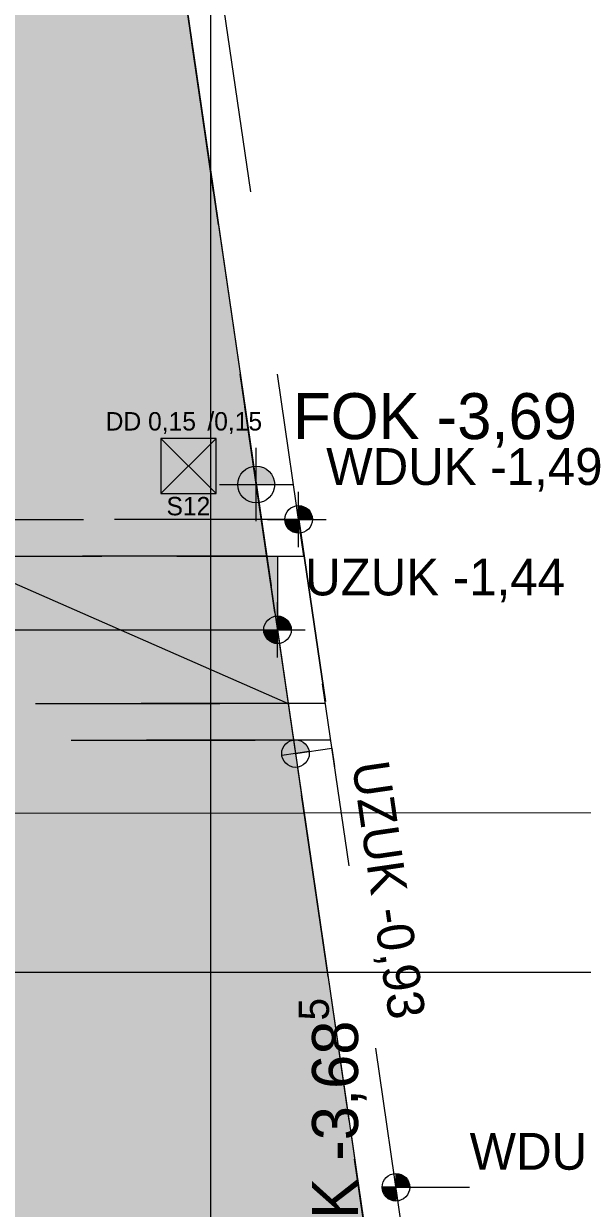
# Model space of a CAD drawing. Header units: metres. Extents: x -14 to 130, y -38 to 4.
# Drawn here: x 14.493 to 16.01, y -27.641 to -24.423 of the extents above; entities that cross this region are included whole.
import ezdxf

# ---------------------------------------------------------------- set-up
doc = ezdxf.new("R2010")
doc.units = ezdxf.units.M
doc.header["$MEASUREMENT"] = 0
doc.linetypes.add('Strichlinie eng', pattern=[0.002, 0.0015, -0.0005])
doc.linetypes.add('Untersicht', pattern=[0.001, 0.0005, -0.0005])
for name, color, linetype in [('-1._KG PP_3_210 Decke', 7, 'Continuous'), ('-1._KG PP_3_250 Träger Unterzug', 7, 'Continuous'), ('-1._KG PP_3_270 Deckendurchbruchsymbol', 7, 'Continuous'), ('-1._KG PP_3_950 Polierplan Bemaßung', 7, 'Continuous'), ('-1._KG PP_3_Bemaßen_Sperrmaß 2D', 7, 'Continuous'), ('-1._KG PP_3_Kataster Grenzpunkte_Grenzpunkt (GP) Hausecke_Kennzeichen', 7, 'Continuous'), ('-1._KG PP_3_Kataster Grundstücke_Grundstück', 7, 'Continuous')]:
    doc.layers.add(name, color=color, linetype=linetype)
doc.styles.add('ERSTELLTER_STIL_5', font='')
doc.styles.get('ERSTELLTER_STIL_5').set_extended_font_data('Eurostile')
doc.linetypes.add('GAS', pattern='A,0,[1,415_260415_PP_VA_1_2 -1 KG1.Shx,S=0.186508,R=0,X=0,Y=0],-26.5,0', length=26.5)

msp = doc.modelspace()

# ---------------------------------------------------------------- hatches: boundary and pattern name
at = {"layer": '-1._KG PP_3_210 Decke', "linetype": 'Continuous', "lineweight": 0, "true_color": 0x060c00}
msp.add_hatch(color=98, dxfattribs=at).paths.add_polyline_path([(12.865, -23.92), (9.87, -23.92), (9.87, -26.27), (15.211, -26.27), (14.8684, -23.92)])
at = {"layer": '-1._KG PP_3_250 Träger Unterzug', "linetype": 'Continuous', "lineweight": 0, "true_color": 0x060c00}
h = msp.add_hatch(color=98, dxfattribs=at)
h.paths.add_polyline_path([(12.865, -21.975), (12.865, -21.895), (12.6532, -21.895), (13.2326, -25.87), (15.1527, -25.87), (14.5732, -21.895), (13.745, -21.895), (13.745, -21.975)])
h.paths.add_polyline_path([(15.015, -25.7), (14.865, -25.7), (14.865, -25.55), (15.015, -25.55)], flags=0)
for points in [[(11.035, -25.96), (10.635, -25.96), (10.635, -25.87), (3.305, -25.87), (3.305, -26.27), (15.1819, -26.27), (15.1819, -25.87), (11.035, -25.87)], [(13.2909, -26.27), (13.7734, -29.58), (15.6935, -29.58), (15.1819, -26.07), (15.1819, -26.27)]]:
    msp.add_hatch(color=98, dxfattribs=at).paths.add_polyline_path(points)
at = {"layer": '-1._KG PP_3_Kataster Grenzpunkte_Grenzpunkt (GP) Hausecke_Kennzeichen', "linetype": 'Continuous', "lineweight": 0, "true_color": 0x000000}
for points in [[(15.1243, -25.6752), (15.1743, -25.6752), (15.1705, -25.6561), (15.1597, -25.6399), (15.1434, -25.6291), (15.1243, -25.6252)], [(15.1243, -25.6752), (15.0743, -25.6752), (15.0781, -25.6944), (15.089, -25.7106), (15.1052, -25.7214), (15.1243, -25.7252)], [(15.2308, -26.406), (15.2679, -26.4006), (15.263, -26.3868), (15.2532, -26.3759), (15.24, -26.3696), (15.2254, -26.3689)], [(15.2308, -26.406), (15.1937, -26.4114), (15.1986, -26.4252), (15.2084, -26.436), (15.2216, -26.4423), (15.2362, -26.4431)]]:
    msp.add_hatch(color=18, dxfattribs=at).paths.add_polyline_path(points)
at = {"layer": '-1._KG PP_3_Kataster Grenzpunkte_Grenzpunkt (GP) Hausecke_Kennzeichen', "linetype": 'Continuous', "lineweight": 13, "true_color": 0xff6400}
for points in [[(15.2392, -25.77), (15.2767, -25.77), (15.2738, -25.7556), (15.2657, -25.7435), (15.2535, -25.7354), (15.2392, -25.7325)], [(15.2392, -25.77), (15.2017, -25.77), (15.2045, -25.7844), (15.2127, -25.7965), (15.2248, -25.8046), (15.2392, -25.8075)], [(15.5036, -27.5841), (15.5411, -27.5841), (15.5383, -27.5697), (15.5301, -27.5576), (15.518, -27.5494), (15.5036, -27.5466)], [(15.5036, -27.5841), (15.4661, -27.5841), (15.469, -27.5984), (15.4771, -27.6106), (15.4893, -27.6187), (15.5036, -27.6216)]]:
    msp.add_hatch(color=30, dxfattribs=at).paths.add_polyline_path(points)
at = {"layer": '-1._KG PP_3_Kataster Grenzpunkte_Grenzpunkt (GP) Hausecke_Kennzeichen', "linetype": 'Continuous', "lineweight": 13, "true_color": 0x3f7f02}
for points in [[(15.1819, -26.07), (15.2194, -26.07), (15.2165, -26.0556), (15.2084, -26.0435), (15.1962, -26.0354), (15.1819, -26.0325)], [(15.1819, -26.07), (15.1444, -26.07), (15.1472, -26.0844), (15.1553, -26.0965), (15.1675, -26.1046), (15.1819, -26.1075)]]:
    msp.add_hatch(color=76, dxfattribs=at).paths.add_polyline_path(points)

# ---------------------------------------------------------------- linework, layer by layer
at = {"layer": '-1._KG PP_3_210 Decke', "color": 7, "linetype": 'Untersicht', "lineweight": 13, "ltscale": 1000, "true_color": 0xf4f4f4, "flags": 128}
msp.add_lwpolyline([(12.865, -23.92), (9.87, -23.92), (9.87, -26.27), (15.211, -26.27), (14.8684, -23.92)], close=True, dxfattribs=at)
at = {"layer": '-1._KG PP_3_250 Träger Unterzug', "color": 76, "linetype": 'GAS', "lineweight": 13, "ltscale": 1000, "true_color": 0x3f7f02}
msp.add_line((3.305, -26.07), (15.1819, -26.07), dxfattribs=at)
at = {"layer": '-1._KG PP_3_250 Träger Unterzug', "color": 76, "linetype": 'Continuous', "lineweight": 13, "ltscale": 1000, "true_color": 0x3f7f02, "flags": 128}
for points in [[(14.5732, -21.895), (15.1527, -25.87)], [(14.865, -25.55), (14.865, -25.7)], [(15.015, -25.55), (14.865, -25.55)], [(15.015, -25.7), (15.015, -25.55)], [(14.865, -25.7), (15.015, -25.7)], [(15.1527, -25.87), (15.1819, -25.87)], [(15.1819, -25.87), (15.1819, -26.07)], [(15.1819, -26.07), (15.6935, -29.58)]]:
    msp.add_lwpolyline(points, dxfattribs=at)
at = {"layer": '-1._KG PP_3_270 Deckendurchbruchsymbol', "color": 7, "linetype": 'Strichlinie eng', "lineweight": 13, "ltscale": 1000}
for p, q in [((14.865, -25.7), (15.015, -25.55)), ((14.865, -25.55), (15.015, -25.7))]:
    msp.add_line(p, q, dxfattribs=at)
at = {"layer": '-1._KG PP_3_270 Deckendurchbruchsymbol', "color": 7, "linetype": 'Strichlinie eng', "lineweight": 13, "ltscale": 1000, "flags": 128}
msp.add_lwpolyline([(15.015, -25.7), (15.015, -25.55), (14.865, -25.55), (14.865, -25.7)], close=True, dxfattribs=at)
at = {"layer": '-1._KG PP_3_Bemaßen_Sperrmaß 2D', "color": 5, "linetype": 'GAS', "lineweight": 0, "ltscale": 1000}
for p, q in [((15, 3), (15, -36)), ((-1.5, -27), (21, -27))]:
    msp.add_line(p, q, dxfattribs=at)
at = {"layer": '-1._KG PP_3_Kataster Grenzpunkte_Grenzpunkt (GP) Hausecke_Kennzeichen', "color": 7, "linetype": 'Continuous', "lineweight": 13, "ltscale": 1000}
for p, q in [((9.855, -23.92), (15.211, -26.27)), ((15.1243, -25.7752), (15.1243, -25.5752)), ((15.0243, -25.6752), (15.2243, -25.6752)), ((15.2254, -26.3689), (15.2362, -26.4431)), ((15.2679, -26.4006), (15.1937, -26.4114)), ((15.2308, -26.406), (15.3298, -26.3915)), ((15.3298, -26.3915), (15.337, -26.441))]:
    msp.add_line(p, q, dxfattribs=at)
at = {"layer": '-1._KG PP_3_Kataster Grenzpunkte_Grenzpunkt (GP) Hausecke_Kennzeichen', "color": 30, "linetype": 'Continuous', "lineweight": 13, "ltscale": 1000, "true_color": 0xff6400}
for p, q in [((15.2392, -25.845), (15.2392, -25.695)), ((15.1642, -25.77), (15.3142, -25.77)), ((15.5036, -27.5466), (15.5036, -27.6216)), ((15.5411, -27.5841), (15.4661, -27.5841)), ((15.5036, -27.5841), (15.6036, -27.5841)), ((15.6036, -27.5841), (15.7036, -27.5841))]:
    msp.add_line(p, q, dxfattribs=at)
at = {"layer": '-1._KG PP_3_Kataster Grenzpunkte_Grenzpunkt (GP) Hausecke_Kennzeichen', "color": 76, "linetype": 'Continuous', "lineweight": 13, "ltscale": 1000, "true_color": 0x3f7f02}
for p, q in [((15.1819, -26.145), (15.1819, -25.995)), ((15.1069, -26.07), (15.2569, -26.07)), ((4.504, -26.5807), (18.0689, -26.5638))]:
    msp.add_line(p, q, dxfattribs=at)
at = {"layer": '-1._KG PP_3_Kataster Grenzpunkte_Grenzpunkt (GP) Hausecke_Kennzeichen', "color": 7, "linetype": 'Continuous', "lineweight": 13, "ltscale": 1000}
for centre, radius in [((15.1243, -25.6752), 0.05), ((15.2308, -26.406), 0.0375)]:
    msp.add_circle(centre, radius, dxfattribs=at)
at = {"layer": '-1._KG PP_3_Kataster Grenzpunkte_Grenzpunkt (GP) Hausecke_Kennzeichen', "color": 30, "linetype": 'Continuous', "lineweight": 13, "ltscale": 1000, "true_color": 0xff6400}
for centre in [(15.2392, -25.77), (15.5036, -27.5841)]:
    msp.add_circle(centre, 0.0375, dxfattribs=at)
at = {"layer": '-1._KG PP_3_Kataster Grenzpunkte_Grenzpunkt (GP) Hausecke_Kennzeichen', "color": 76, "linetype": 'Continuous', "lineweight": 13, "ltscale": 1000, "true_color": 0x3f7f02}
msp.add_circle((15.1819, -26.07), 0.0375, dxfattribs=at)
at = {"layer": '-1._KG PP_3_Kataster Grundstücke_Grundstück', "color": 30, "linetype": 'Untersicht', "lineweight": 13, "ltscale": 1000, "true_color": 0xff6400, "flags": 128}
for points in [[(17.9906, -21.895), (14.6743, -21.895), (14.9674, -23.9056), (14.8684, -23.92), (15.4635, -28.0023), (15.4924, -28.2002), (15.6935, -29.58), (17.9575, -29.58)], [(15.2392, -25.77), (13.117, -25.77), (13.1316, -25.87), (15.2538, -25.87)], [(15.6935, -29.58), (15.7946, -29.58), (15.2538, -25.87), (15.1527, -25.87)], [(15.3121, -26.27), (4.5169, -26.27), (4.5169, -26.37), (15.3266, -26.37)]]:
    msp.add_lwpolyline(points, close=True, dxfattribs=at)
for points in [[(15.1527, -25.87), (14.8539, -23.82), (13.955, -23.82), (13.955, -24.32), (10.12, -24.32)], [(14.8684, -23.92), (15.1527, -25.87)], [(15.2538, -25.87), (14.9695, -23.92)], [(15.2392, -25.77), (10.205, -25.77)], [(12.155, -25.77), (15.2392, -25.77)], [(15.2538, -25.87), (15.2392, -25.77)], [(15.2392, -25.77), (15.2402, -25.77)], [(15.2392, -25.77), (15.3266, -26.37)], [(15.2402, -25.77), (15.3276, -26.37)], [(10.205, -25.87), (15.1527, -25.87)], [(15.1527, -25.87), (13.2326, -25.87), (13.5834, -28.2764)], [(15.1527, -25.87), (15.2538, -25.87)], [(15.4635, -28.0023), (15.1527, -25.87)], [(15.1527, -25.87), (15.2538, -25.87)], [(15.3266, -26.37), (12.155, -26.37)], [(15.3266, -26.37), (15.3276, -26.37)]]:
    msp.add_lwpolyline(points, dxfattribs=at)

# ---------------------------------------------------------------- texts
at = {"layer": '-1._KG PP_3_270 Deckendurchbruchsymbol', "color": 1, "linetype": 'Continuous', "lineweight": 0, "char_height": 0.05, "style": 'ERSTELLTER_STIL_5'}
for s, insert, attachment_point in [('\\A1;{\\pqc;\\pt0;\\fEurostile|b0|i0|c0|p0;\\W1.000000;DD 0,15\\fEurostile|b0|i0|c0|p0;\\W1.000000;\\A1{\\H.66x;\\S^  ;}\\fEurostile|b0|i0|c0|p0;\\W1.000000; /0,15\\fEurostile|b0|i0|c0|p0;\\W1.000000;\\A1{\\H.66x;\\S^  ;}\\fEurostile|b0|i0|c0|p0;\\W1.000000;\\fEurostile|b0|i0|c0|p0;\\W1.000000;\\A1{\\H.66x;\\S^  ;}}', (14.94, -25.5431), 8), ('\\A1;{\\pqc;\\pt0;\\fEurostile|b0|i0|c0|p0;\\W1.000000;S12}', (14.94, -25.7089), 2)]:
    msp.add_mtext(s, dxfattribs=dict(at, insert=insert, attachment_point=attachment_point))
at = {"layer": '-1._KG PP_3_950 Polierplan Bemaßung', "color": 6, "linetype": 'Continuous', "lineweight": 13, "true_color": 0xfb02fe, "insert": (15.2243, -25.5752), "char_height": 0.125, "width": 0.799165, "attachment_point": 7, "style": 'ERSTELLTER_STIL_5'}
msp.add_mtext('\\A1;{\\pql;\\fEurostile|b0|i0|c0|p0;\\W1.000000;FOK -3,69}', dxfattribs=at)
at = {"layer": '-1._KG PP_3_950 Polierplan Bemaßung', "color": 30, "linetype": 'Continuous', "lineweight": 13, "true_color": 0xff6400, "insert": (15.3142, -25.695), "char_height": 0.1, "width": 0.813135, "attachment_point": 7, "style": 'ERSTELLTER_STIL_5'}
msp.add_mtext('\\A1;{\\pql;\\fEurostile|b0|i0|c0|p0;\\W1.000000;WDUK -1,49}', dxfattribs=at)
at = {"layer": '-1._KG PP_3_950 Polierplan Bemaßung', "color": 76, "linetype": 'Continuous', "lineweight": 13, "true_color": 0x3f7f02, "insert": (15.2569, -25.995), "char_height": 0.1, "width": 0.744654, "attachment_point": 7, "style": 'ERSTELLTER_STIL_5'}
msp.add_mtext('\\A1;{\\pql;\\fEurostile|b0|i0|c0|p0;\\W1.000000;UZUK -1,44}', dxfattribs=at)
at = {"layer": '-1._KG PP_3_Kataster Grenzpunkte_Grenzpunkt (GP) Hausecke_Kennzeichen', "color": 7, "linetype": 'Continuous', "lineweight": 13, "insert": (15.3657, -26.4368), "char_height": 0.1, "attachment_point": 7, "rotation": 278.294, "style": 'ERSTELLTER_STIL_5'}
msp.add_mtext('\\A1;{\\pql;\\fEurostile|b0|i0|c0|p0;\\W1.000000;UZ\\fEurostile|b0|i0|c0|p0;\\W1.000000;UK \\fEurostile|b0|i0|c0|p0;\\W1.000000;-0,93}', dxfattribs=at)
at = {"layer": '-1._KG PP_3_Kataster Grenzpunkte_Grenzpunkt (GP) Hausecke_Kennzeichen', "color": 6, "linetype": 'Continuous', "lineweight": 13, "true_color": 0xfb02fe, "insert": (15.4372, -27.9023), "char_height": 0.125, "attachment_point": 7, "rotation": 90, "style": 'ERSTELLTER_STIL_5'}
msp.add_mtext('\\A1;{\\pql;\\fEurostile|b0|i0|c0|p0;\\W1.000000;FOK -3,68\\fEurostile|b0|i0|c0|p0;\\W1.000000;\\A1{\\H.66x;\\S5^  ;}}', dxfattribs=at)
at = {"layer": '-1._KG PP_3_Kataster Grenzpunkte_Grenzpunkt (GP) Hausecke_Kennzeichen', "color": 30, "linetype": 'Continuous', "lineweight": 13, "true_color": 0xff6400, "insert": (15.7036, -27.5551), "char_height": 0.1, "attachment_point": 7, "style": 'ERSTELLTER_STIL_5'}
msp.add_mtext('\\A1;{\\pql;\\fEurostile|b0|i0|c0|p0;\\W1.000000;WD\\fEurostile|b0|i0|c0|p0;\\W1.000000;UK \\fEurostile|b0|i0|c0|p0;\\W1.000000;-1,03}', dxfattribs=at)

doc.saveas('drawing.dxf')
